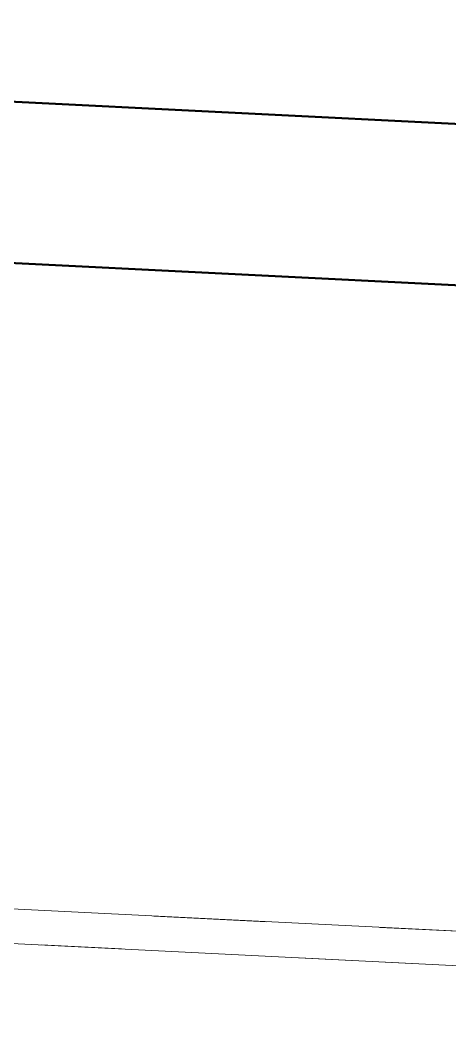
# Model space of a CAD drawing. Header units: metres. Extents: x 10 to 831, y 10 to 584.
# Drawn here: x 50.21 to 55.54, y 297.79 to 310.4 of the extents above; entities that cross this region are included whole.
import ezdxf

# ---------------------------------------------------------------- set-up
doc = ezdxf.new("R2010")
doc.units = ezdxf.units.M
doc.layers.add('CUT', color=7, linetype='Continuous', lineweight=50)
doc.layers.add('VIS', color=8, linetype='Continuous', lineweight=13)

msp = doc.modelspace()

# ---------------------------------------------------------------- linework, layer by layer
at = {"layer": 'CUT'}
for p, q in [((78, 308.002), (30, 310.402)), ((30, 308.402), (78, 306.002))]:
    msp.add_line(p, q, dxfattribs=at)
at = {"layer": 'VIS'}
for p, q in [((30, 310.402), (78, 308.002)), ((41.0104, 309.8516), (57.9816, 309.0028)), ((62.722, 308.766), (43.9076, 309.7068)), ((48.0512, 309.4996), (50.4688, 309.3784)), ((49.5024, 309.4268), (50.288, 309.3876)), ((49.6364, 309.42), (50.2312, 309.3904)), ((49.668, 309.4184), (50.2684, 309.3884)), ((49.7268, 309.4156), (50.6664, 309.3688)), ((49.8032, 309.412), (51.9404, 309.3048)), ((49.9652, 309.4036), (50.504, 309.3768)), ((50.0248, 309.4008), (50.2248, 309.3908)), ((50.2448, 309.3896), (50.0452, 309.3996)), ((50.2584, 309.3892), (50.0628, 309.3988)), ((50.1, 309.3968), (50.2712, 309.3884)), ((50.1072, 309.3968), (50.2776, 309.388)), ((50.132, 309.3952), (50.328, 309.3856)), ((50.3084, 309.3864), (50.15, 309.3944)), ((50.3624, 309.384), (50.1676, 309.3936)), ((50.37, 309.3836), (50.1704, 309.3936)), ((50.2072, 309.3916), (50.8056, 309.3616)), ((50.2156, 309.3912), (50.4092, 309.3816)), ((50.2212, 309.3908), (50.9792, 309.3532)), ((50.2336, 309.3904), (50.4308, 309.3804)), ((50.2448, 309.3896), (50.4444, 309.3796)), ((50.2532, 309.3892), (51.004, 309.352)), ((50.2584, 309.3892), (50.4536, 309.3792)), ((50.4716, 309.3784), (50.2808, 309.388)), ((50.8312, 309.3604), (50.2832, 309.388)), ((50.2928, 309.3872), (50.7556, 309.3644)), ((50.3076, 309.3868), (50.9068, 309.3568)), ((50.3084, 309.3864), (50.4672, 309.3788)), ((50.3092, 309.3864), (50.4852, 309.3776)), ((50.37, 309.3836), (50.57, 309.3736)), ((50.5484, 309.3744), (50.3788, 309.3832)), ((50.3964, 309.382), (50.562, 309.374)), ((50.398, 309.382), (50.5532, 309.3744)), ((51.3288, 309.3356), (50.4072, 309.3816)), ((50.4176, 309.3812), (50.6148, 309.3712)), ((50.434, 309.3804), (50.602, 309.372)), ((50.442, 309.38), (50.9216, 309.356)), ((50.4452, 309.3796), (50.6452, 309.3696)), ((50.4472, 309.3796), (51.322, 309.336)), ((50.6428, 309.37), (50.4488, 309.3796)), ((50.454, 309.3792), (50.6508, 309.3696)), ((50.6376, 309.37), (50.4648, 309.3788)), ((50.466, 309.3788), (51.0136, 309.3512)), ((50.4688, 309.3784), (50.6152, 309.3712)), ((50.472, 309.3784), (51.4724, 309.3284)), ((50.676, 309.3684), (50.4772, 309.378)), ((50.6468, 309.3696), (50.494, 309.3772)), ((50.5092, 309.3764), (50.7004, 309.3668)), ((50.5332, 309.3752), (50.7328, 309.3652)), ((50.5484, 309.3744), (50.718, 309.366)), ((50.5592, 309.374), (50.742, 309.3648)), ((50.5916, 309.3724), (51.1444, 309.3448)), ((50.592, 309.3724), (50.7728, 309.3632)), ((50.5996, 309.372), (50.7484, 309.3644)), ((50.6376, 309.37), (50.8104, 309.3616)), ((50.6428, 309.37), (50.8364, 309.36)), ((50.6468, 309.3696), (50.7996, 309.362)), ((50.8592, 309.3592), (50.6592, 309.3692)), ((50.6684, 309.3684), (50.8628, 309.3588)), ((50.676, 309.3684), (50.8748, 309.3584)), ((50.7288, 309.3656), (50.9212, 309.356)), ((50.754, 309.3644), (50.954, 309.3544)), ((50.7656, 309.3636), (50.9656, 309.3536)), ((50.9312, 309.3556), (50.7704, 309.3636)), ((50.7708, 309.3636), (50.9668, 309.3536)), ((50.962, 309.354), (50.7832, 309.3628)), ((50.9428, 309.3548), (50.784, 309.3628)), ((50.8528, 309.3592), (51.4212, 309.3308)), ((50.8592, 309.3592), (51.0592, 309.3492)), ((50.866, 309.3588), (51.0652, 309.3488)), ((50.9156, 309.3564), (51.1116, 309.3464)), ((50.9428, 309.3548), (51.1012, 309.3468)), ((50.9488, 309.3544), (51.1104, 309.3464)), ((50.962, 309.354), (51.1408, 309.3448)), ((51.1696, 309.3436), (50.9696, 309.3536)), ((50.99, 309.3524), (51.1836, 309.3428)), ((51.24, 309.34), (51.04, 309.35)), ((51.0428, 309.35), (51.222, 309.3408)), ((51.2356, 309.3404), (51.0444, 309.3496)), ((51.054, 309.3492), (51.2, 309.342)), ((51.226, 309.3408), (51.0568, 309.3492)), ((51.0584, 309.3492), (51.224, 309.3408)), ((51.2612, 309.3388), (51.0612, 309.3488)), ((51.0656, 309.3488), (51.6644, 309.3188)), ((51.068, 309.3488), (51.2644, 309.3388)), ((51.072, 309.3484), (51.2708, 309.3384)), ((51.0828, 309.348), (51.2824, 309.338)), ((51.106, 309.3468), (51.274, 309.3384)), ((51.1204, 309.346), (51.2764, 309.338)), ((51.1268, 309.3456), (51.298, 309.3372)), ((51.1388, 309.3452), (51.674, 309.3184)), ((51.3284, 309.3356), (51.1556, 309.3444)), ((51.1572, 309.344), (51.32, 309.336)), ((51.1948, 309.3424), (51.3436, 309.3348)), ((51.1972, 309.342), (51.3956, 309.3324)), ((51.2052, 309.3416), (51.4044, 309.3316)), ((51.2056, 309.3416), (51.4056, 309.3316)), ((51.2084, 309.3416), (51.4068, 309.3316)), ((52.0388, 309.3), (51.2168, 309.3412)), ((51.2184, 309.3412), (51.3728, 309.3332)), ((51.226, 309.3408), (51.3956, 309.3324)), ((51.4304, 309.3304), (51.2352, 309.3404)), ((51.24, 309.34), (51.84, 309.31)), ((51.24, 309.34), (51.84, 309.31)), ((51.2528, 309.3392), (51.4528, 309.3292)), ((51.2612, 309.3388), (51.4616, 309.3288)), ((51.4708, 309.3284), (51.2724, 309.3384)), ((51.4712, 309.3284), (51.3008, 309.3368)), ((51.3148, 309.3364), (51.4956, 309.3272)), ((51.3308, 309.3356), (51.4864, 309.3276)), ((51.5308, 309.3256), (51.336, 309.3352)), ((51.9384, 309.3052), (51.3392, 309.3352)), ((51.5444, 309.3248), (51.348, 309.3348)), ((51.3656, 309.3336), (51.542, 309.3248)), ((51.3696, 309.3336), (51.9408, 309.3048)), ((51.9272, 309.3056), (51.3792, 309.3332)), ((51.3812, 309.3328), (51.8744, 309.3084)), ((51.388, 309.3328), (52.488, 309.2776)), ((51.4012, 309.332), (51.8808, 309.308)), ((51.5636, 309.324), (51.4108, 309.3316)), ((51.4156, 309.3312), (51.6128, 309.3212)), ((51.4304, 309.3304), (51.626, 309.3208)), ((51.4468, 309.3296), (51.6412, 309.32)), ((51.4708, 309.3284), (51.6696, 309.3184)), ((51.4712, 309.3284), (51.6416, 309.32)), ((51.498, 309.3272), (51.6904, 309.3176)), ((51.5064, 309.3268), (51.7052, 309.3168)), ((51.524, 309.326), (51.7236, 309.316)), ((51.5388, 309.3252), (52.1384, 309.2952)), ((51.5444, 309.3248), (51.7408, 309.3148)), ((53.6284, 309.2204), (51.5588, 309.324)), ((51.5636, 309.324), (51.7164, 309.316)), ((51.5652, 309.3236), (51.7648, 309.3136)), ((51.5724, 309.3232), (51.7672, 309.3136)), ((51.584, 309.3228), (54.894, 309.1572)), ((51.6008, 309.322), (51.7628, 309.314)), ((51.6012, 309.322), (51.8012, 309.312)), ((51.8048, 309.3116), (51.6112, 309.3216)), ((51.6388, 309.32), (51.7852, 309.3128)), ((51.8416, 309.31), (51.642, 309.32)), ((51.6596, 309.3192), (51.8596, 309.3092)), ((51.6688, 309.3184), (51.8688, 309.3084)), ((51.7204, 309.316), (51.886, 309.3076)), ((52.2428, 309.29), (51.7344, 309.3152)), ((51.894, 309.3072), (51.7352, 309.3152)), ((51.7376, 309.3152), (52.4956, 309.2772)), ((51.7468, 309.3148), (53.8168, 309.2112)), ((51.7548, 309.3144), (52.5056, 309.2768)), ((51.7648, 309.3136), (51.9584, 309.304)), ((51.778, 309.3132), (51.946, 309.3048)), ((51.8052, 309.3116), (51.9988, 309.302)), ((51.8084, 309.3116), (65.646, 308.6196)), ((52.0244, 309.3008), (51.8244, 309.3108)), ((51.8416, 309.31), (52.0412, 309.3)), ((51.8672, 309.3088), (52.066, 309.2988)), ((51.894, 309.3072), (52.0524, 309.2992)), ((51.904, 309.3068), (52.412, 309.2816)), ((51.9168, 309.306), (52.078, 309.298)), ((51.9272, 309.3056), (52.1096, 309.2964)), ((51.9448, 309.3048), (52.1404, 309.2948)), ((51.9968, 309.302), (52.5888, 309.2724)), ((52.0016, 309.302), (52.2004, 309.292)), ((52.022, 309.3008), (52.2048, 309.2916)), ((52.1748, 309.2932), (52.022, 309.3008)), ((52.0244, 309.3008), (52.6244, 309.2708)), ((52.0272, 309.3008), (52.224, 309.2908)), ((52.038, 309.3), (52.2188, 309.2912)), ((52.0452, 309.2996), (52.2452, 309.2896)), ((52.0528, 309.2992), (52.2528, 309.2892)), ((52.266, 309.2888), (52.0672, 309.2988)), ((52.0856, 309.2976), (52.2592, 309.2892)), ((52.088, 309.2976), (52.2368, 309.29)), ((52.0916, 309.2976), (52.2872, 309.2876)), ((52.12, 309.296), (52.2996, 309.2872)), ((52.128, 309.2956), (52.3272, 309.2856)), ((52.144, 309.2948), (52.2984, 309.2872)), ((52.3684, 309.2836), (52.1688, 309.2936)), ((52.1748, 309.2932), (52.3276, 309.2856)), ((52.3916, 309.2824), (52.2128, 309.2912)), ((52.224, 309.2908), (52.37, 309.2836)), ((52.2252, 309.2908), (52.4196, 309.2812)), ((52.804, 309.262), (52.2508, 309.2896)), ((52.4616, 309.2788), (52.2616, 309.2888)), ((52.266, 309.2888), (52.4648, 309.2788)), ((52.2808, 309.288), (52.4804, 309.278)), ((52.4788, 309.278), (52.2812, 309.288)), ((52.3232, 309.286), (52.5228, 309.276)), ((52.3644, 309.2836), (52.5644, 309.2736)), ((52.368, 309.2836), (54.5052, 309.1768)), ((52.3684, 309.2836), (52.5684, 309.2736)), ((52.8452, 309.2596), (52.3696, 309.2836)), ((52.5384, 309.2752), (52.3776, 309.2832)), ((52.3824, 309.2828), (52.548, 309.2748)), ((52.58, 309.2732), (52.386, 309.2828)), ((52.3864, 309.2828), (52.5848, 309.2728)), ((52.3916, 309.2824), (52.5704, 309.2736)), ((52.4052, 309.2816), (52.6048, 309.2716)), ((52.4352, 309.2804), (52.9884, 309.2524)), ((52.45, 309.2796), (52.618, 309.2712)), ((52.4596, 309.2792), (52.6588, 309.2692)), ((52.4616, 309.2788), (52.6616, 309.2688)), ((52.4956, 309.2772), (52.6668, 309.2688)), ((52.6996, 309.2672), (52.5048, 309.2768)), ((52.5392, 309.2752), (52.7328, 309.2652)), ((52.5656, 309.2736), (53.5624, 309.224)), ((52.58, 309.2732), (52.7736, 309.2632)), ((52.5976, 309.272), (52.7948, 309.2624)), ((52.652, 309.2696), (52.844, 309.2596)), ((52.8596, 309.2592), (52.6596, 309.2692)), ((52.6624, 309.2688), (53.2612, 309.2388)), ((52.6624, 309.2688), (52.8612, 309.2588)), ((52.6632, 309.2688), (54.6124, 309.1712)), ((52.68, 309.268), (52.84, 309.26)), ((52.7272, 309.2656), (52.9228, 309.256)), ((52.9204, 309.256), (52.7508, 309.2644)), ((52.752, 309.2644), (52.952, 309.2544)), ((52.7612, 309.264), (52.942, 309.2548)), ((52.7612, 309.264), (53.224, 309.2408)), ((52.78, 309.2632), (52.9532, 309.2544)), ((52.8008, 309.262), (53.0008, 309.252)), ((52.8088, 309.2616), (52.9552, 309.2544)), ((52.838, 309.26), (53.3768, 309.2332)), ((53.0232, 309.2508), (52.8404, 309.26)), ((52.8452, 309.2596), (53.0036, 309.252)), ((52.8528, 309.2592), (53.0528, 309.2492)), ((52.8596, 309.2592), (53.0596, 309.2492)), ((52.8752, 309.2584), (53.0712, 309.2484)), ((52.8844, 309.2576), (53.046, 309.2496)), ((52.8856, 309.2576), (53.0412, 309.25)), ((52.8972, 309.2572), (53.4224, 309.2308)), ((52.9204, 309.256), (53.09, 309.2476)), ((53.0916, 309.2476), (52.9388, 309.2552)), ((53.5468, 309.2248), (52.9472, 309.2548)), ((53.168, 309.2436), (52.968, 309.2536)), ((52.9808, 309.2528), (53.1296, 309.2456)), ((53.0036, 309.252), (53.198, 309.242)), ((53.0232, 309.2508), (53.2056, 309.2416)), ((53.0792, 309.248), (53.2788, 309.238)), ((53.0916, 309.2476), (53.2444, 309.2396)), ((53.0976, 309.2472), (53.2964, 309.2372)), ((53.1036, 309.2468), (53.7028, 309.2168)), ((53.122, 309.246), (53.29, 309.2376)), ((53.1264, 309.2456), (53.3028, 309.2368)), ((53.1312, 309.2456), (53.326, 309.2356)), ((53.1472, 309.2448), (53.7464, 309.2148)), ((53.1636, 309.244), (53.3636, 309.234)), ((53.168, 309.2436), (53.368, 309.2336)), ((53.1792, 309.2432), (53.774, 309.2132)), ((53.1908, 309.2424), (53.3892, 309.2324)), ((53.2048, 309.2416), (53.4048, 309.2316)), ((53.2452, 309.2396), (53.8452, 309.2096)), ((53.2536, 309.2392), (54.0116, 309.2016)), ((53.2568, 309.2392), (53.7072, 309.2168)), ((53.2744, 309.2384), (53.4648, 309.2288)), ((53.5088, 309.2264), (53.312, 309.2364)), ((53.4792, 309.228), (53.3208, 309.236)), ((53.5664, 309.2236), (53.3668, 309.2336)), ((53.394, 309.2324), (53.54, 309.2252)), ((53.3988, 309.232), (53.5984, 309.222)), ((53.4212, 309.2308), (53.6132, 309.2212)), ((53.9368, 309.2052), (53.4288, 309.2304)), ((53.66, 309.2192), (53.46, 309.2292)), ((53.6644, 309.2188), (53.4668, 309.2288)), ((53.4792, 309.228), (53.6376, 309.22)), ((53.484, 309.2276), (53.6648, 309.2188)), ((53.4848, 309.2276), (53.6676, 309.2188)), ((53.5048, 309.2268), (54.0732, 309.1984)), ((53.5088, 309.2264), (53.7052, 309.2168)), ((54.0108, 309.2016), (53.5176, 309.226)), ((53.5224, 309.226), (53.6936, 309.2172)), ((53.7424, 309.2148), (53.5484, 309.2244)), ((53.7028, 309.2168), (53.55, 309.2244)), ((53.5664, 309.2236), (53.7664, 309.2136)), ((53.7472, 309.2148), (53.5744, 309.2232)), ((53.5756, 309.2232), (54.168, 309.1936)), ((53.576, 309.2232), (53.7248, 309.2156)), ((53.5884, 309.2224), (54.6884, 309.1676)), ((53.598, 309.222), (53.7676, 309.2136)), ((53.6, 309.222), (54.19, 309.1924)), ((53.6304, 309.2204), (55.676, 309.118)), ((53.636, 309.2204), (54.1708, 309.1936)), ((53.6392, 309.22), (54.1188, 309.196)), ((53.6548, 309.2192), (54.2524, 309.1892)), ((53.6588, 309.2192), (53.8548, 309.2092)), ((53.66, 309.2192), (53.86, 309.2092)), ((53.6644, 309.2188), (53.862, 309.2088)), ((53.6696, 309.2184), (53.8696, 309.2084)), ((53.868, 309.2084), (53.6736, 309.2184)), ((53.682, 309.218), (54.1748, 309.1932)), ((53.6868, 309.2176), (53.8412, 309.21)), ((53.7028, 309.2168), (53.8556, 309.2092)), ((53.7424, 309.2148), (53.936, 309.2052)), ((53.7472, 309.2148), (53.92, 309.206)), ((53.9672, 309.2036), (53.7676, 309.2136)), ((53.7796, 309.2132), (53.9768, 309.2032)), ((53.782, 309.2128), (53.9764, 309.2032)), ((53.794, 309.2124), (53.962, 309.204)), ((53.8184, 309.2112), (53.974, 309.2032)), ((54.024, 309.2008), (53.824, 309.2108)), ((54.04, 309.2), (53.84, 309.21)), ((53.8524, 309.2092), (54.0136, 309.2012)), ((53.8552, 309.2092), (54.054, 309.1992)), ((53.8604, 309.2088), (54.424, 309.1808)), ((53.9012, 309.2068), (54.0968, 309.1972)), ((53.9152, 309.2064), (54.454, 309.1792)), ((54.1188, 309.196), (53.9364, 309.2052)), ((53.9632, 309.204), (54.1628, 309.194)), ((53.9672, 309.2036), (54.1672, 309.1936)), ((53.9788, 309.2032), (54.1252, 309.1956)), ((53.992, 309.2024), (54.1912, 309.1924)), ((54.024, 309.2008), (54.224, 309.1908)), ((54.04, 309.2), (54.24, 309.19)), ((54.04, 309.2), (54.24, 309.19)), ((54.0736, 309.1984), (54.6736, 309.1684)), ((54.6476, 309.1696), (54.0944, 309.1972)), ((54.1188, 309.196), (54.3016, 309.1868)), ((54.1216, 309.196), (54.3208, 309.186)), ((54.366, 309.1836), (54.166, 309.1936)), ((54.7912, 309.1624), (54.1964, 309.192)), ((54.438, 309.18), (54.2652, 309.1888)), ((54.4304, 309.1804), (54.272, 309.1884)), ((54.2772, 309.188), (54.4768, 309.178)), ((54.2788, 309.188), (54.832, 309.1604)), ((54.4668, 309.1788), (54.306, 309.1868)), ((54.5172, 309.176), (54.3236, 309.186)), ((54.366, 309.1836), (54.566, 309.1736)), ((54.3688, 309.1836), (54.5668, 309.1736)), ((54.3948, 309.1824), (54.9896, 309.1524)), ((54.4, 309.182), (54.6, 309.172)), ((54.4044, 309.1816), (54.6044, 309.1716)), ((54.4304, 309.1804), (54.5892, 309.1724)), ((54.6356, 309.1704), (54.436, 309.18)), ((54.438, 309.18), (54.6108, 309.1716)), ((54.6148, 309.1712), (54.4452, 309.1796)), ((54.466, 309.1788), (54.634, 309.1704)), ((54.4664, 309.1788), (55.2244, 309.1408)), ((54.62, 309.1712), (54.4672, 309.1788)), ((54.4688, 309.1784), (54.6176, 309.1712)), ((54.4756, 309.1784), (54.6696, 309.1684)), ((54.5172, 309.176), (54.7108, 309.1664)), ((55.1352, 309.1452), (54.5356, 309.1752)), ((54.5604, 309.174), (54.7548, 309.1644)), ((54.5636, 309.174), (54.71, 309.1664)), ((54.5816, 309.1728), (55.1304, 309.1456)), ((54.5984, 309.172), (55.078, 309.148)), ((54.6124, 309.1712), (54.7668, 309.1636)), ((54.6148, 309.1712), (54.784, 309.1628)), ((54.62, 309.1712), (54.7728, 309.1632)), ((54.6356, 309.1704), (54.8352, 309.1604)), ((54.65, 309.1696), (54.8488, 309.1596)), ((54.8496, 309.1596), (54.652, 309.1692)), ((54.6588, 309.1692), (54.8584, 309.1592)), ((54.6884, 309.1676), (54.8872, 309.1576)), ((54.6904, 309.1676), (54.8852, 309.1576)), ((54.7356, 309.1652), (55.3348, 309.1352)), ((54.7504, 309.1644), (54.95, 309.1544)), ((54.7584, 309.164), (55.2092, 309.1416)), ((54.82, 309.1608), (54.9816, 309.1528)), ((54.8344, 309.1604), (55.0304, 309.1504)), ((55.0368, 309.15), (54.842, 309.16)), ((54.8452, 309.1596), (55.0452, 309.1496)), ((54.8496, 309.1596), (55.0472, 309.1496)), ((55.0492, 309.1496), (54.8504, 309.1596)), ((54.8532, 309.1592), (55.0532, 309.1492)), ((54.8876, 309.1576), (55.0636, 309.1488)), ((54.8912, 309.1576), (55.0624, 309.1488)), ((55.3816, 309.1328), (54.906, 309.1568)), ((54.9328, 309.1552), (57.3552, 309.0344)), ((55.1292, 309.1456), (54.9564, 309.154)), ((55.1652, 309.1436), (54.9656, 309.1536)), ((54.9924, 309.1524), (55.172, 309.1432)), ((55.2148, 309.1412), (55.0324, 309.1504)), ((55.0492, 309.1496), (55.248, 309.1396)), ((55.064, 309.1488), (55.2128, 309.1412)), ((55.0648, 309.1488), (55.5404, 309.1248)), ((55.2312, 309.1404), (55.0784, 309.148)), ((55.0944, 309.1472), (55.2856, 309.1376)), ((55.1196, 309.146), (55.3192, 309.136)), ((55.2924, 309.1372), (55.1228, 309.146)), ((55.1292, 309.1456), (55.302, 309.1368)), ((55.138, 309.1452), (55.306, 309.1368)), ((55.1488, 309.1444), (55.2952, 309.1372)), ((55.1652, 309.1436), (55.3652, 309.1336)), ((55.1732, 309.1432), (55.3712, 309.1336)), ((55.1788, 309.1432), (55.3692, 309.1336)), ((55.1808, 309.1428), (55.3372, 309.1352)), ((55.2092, 309.1416), (55.3824, 309.1328)), ((55.2148, 309.1412), (55.3976, 309.132)), ((55.2296, 309.1404), (55.6924, 309.1172)), ((55.2312, 309.1404), (55.384, 309.1328)), ((55.2484, 309.1396), (55.4476, 309.1296)), ((55.2504, 309.1396), (55.444, 309.1296)), ((55.4728, 309.1284), (55.2764, 309.138)), ((55.2924, 309.1372), (55.462, 309.1288)), ((55.338, 309.1352), (55.5336, 309.1252)), ((55.3388, 309.1352), (55.5332, 309.1252)), ((55.344, 309.1348), (55.5364, 309.1252)), ((55.3476, 309.1348), (55.8724, 309.1084)), ((55.3736, 309.1332), (55.5288, 309.1256)), ((55.6604, 309.1188), (55.4604, 309.1288)), ((55.6624, 309.1188), (55.4624, 309.1288)), ((55.4652, 309.1288), (55.6268, 309.1208)), ((55.4728, 309.1284), (55.6696, 309.1184)), ((55.6796, 309.118), (55.486, 309.1276)), ((55.9828, 309.1028), (55.4896, 309.1276)), ((30, 308.402), (78, 306.002)), ((63.204, 306.7416), (42.5292, 307.7756)), ((45.7124, 307.6164), (51.1048, 307.3468)), ((53.0232, 307.2508), (48.274, 307.4884)), ((50.7972, 307.362), (49.572, 307.4232)), ((50.4456, 307.3796), (49.6756, 307.4184)), ((50.7068, 307.3668), (49.7084, 307.4164)), ((49.728, 307.4156), (50.3108, 307.3864)), ((50.3656, 307.3836), (49.7764, 307.4132)), ((49.7884, 307.4124), (50.3304, 307.3856)), ((49.8296, 307.4104), (50.9076, 307.3568)), ((49.8408, 307.41), (50.3664, 307.3836)), ((50.5332, 307.3752), (49.9352, 307.4052)), ((50.4996, 307.3772), (49.9472, 307.4048)), ((49.9728, 307.4032), (50.562, 307.374)), ((50.7596, 307.364), (49.9736, 307.4032)), ((50.2156, 307.3912), (50.022, 307.4008)), ((51.7468, 307.3148), (50.0532, 307.3992)), ((50.0592, 307.3992), (50.2592, 307.3892)), ((50.284, 307.3876), (50.0844, 307.3976)), ((50.0896, 307.3976), (50.2808, 307.388)), ((50.3244, 307.3856), (50.1448, 307.3948)), ((50.302, 307.3868), (50.1532, 307.3944)), ((50.3576, 307.384), (50.1576, 307.394)), ((50.16, 307.394), (50.3364, 307.3852)), ((50.1884, 307.3924), (50.3868, 307.3828)), ((50.4156, 307.3812), (50.2172, 307.3912)), ((50.8124, 307.3612), (50.22, 307.3908)), ((50.4244, 307.3808), (50.2248, 307.3908)), ((50.3964, 307.382), (50.2308, 307.3904)), ((50.8416, 307.36), (50.2416, 307.39)), ((50.2416, 307.39), (52.3112, 307.2864)), ((50.398, 307.382), (50.2424, 307.39)), ((50.454, 307.3792), (50.2576, 307.3892)), ((50.434, 307.3804), (50.266, 307.3888)), ((50.7616, 307.364), (50.282, 307.388)), ((50.466, 307.3788), (50.2832, 307.388)), ((50.4688, 307.3784), (50.3228, 307.386)), ((50.8276, 307.3608), (50.3728, 307.3832)), ((50.5484, 307.3744), (50.3788, 307.3832)), ((50.8536, 307.3592), (50.4032, 307.382)), ((50.4244, 307.3808), (50.6244, 307.3708)), ((50.6276, 307.3708), (50.4308, 307.3804)), ((50.6016, 307.372), (50.4472, 307.3796)), ((50.466, 307.3788), (50.6484, 307.3696)), ((50.6744, 307.3684), (50.4756, 307.3784)), ((50.7064, 307.3668), (50.5124, 307.3764)), ((50.7288, 307.3656), (50.5364, 307.3752)), ((50.5484, 307.3744), (50.718, 307.366)), ((50.754, 307.3644), (50.5544, 307.3744)), ((50.7588, 307.364), (50.5592, 307.374)), ((51.3812, 307.3328), (50.5596, 307.374)), ((50.7708, 307.3636), (50.5752, 307.3732)), ((50.8008, 307.362), (50.6028, 307.372)), ((50.8084, 307.3616), (50.6084, 307.3716)), ((50.8212, 307.3608), (50.6212, 307.3708)), ((50.6384, 307.37), (50.838, 307.36)), ((51.24, 307.34), (50.64, 307.37)), ((50.8592, 307.3592), (50.6592, 307.3692)), ((50.8536, 307.3592), (50.6624, 307.3688)), ((50.866, 307.3588), (50.6668, 307.3688)), ((50.866, 307.3588), (50.6896, 307.3676)), ((50.9156, 307.3564), (50.72, 307.366)), ((50.724, 307.3656), (51.5456, 307.3248)), ((50.7328, 307.3652), (51.332, 307.3352)), ((50.894, 307.3572), (50.7412, 307.3648)), ((50.9096, 307.3564), (50.7512, 307.3644)), ((50.9488, 307.3544), (50.7876, 307.3628)), ((50.99, 307.3524), (50.7964, 307.362)), ((51.3696, 307.3336), (50.798, 307.362)), ((50.8212, 307.3608), (51.0212, 307.3508)), ((50.84, 307.36), (51.44, 307.33)), ((50.8536, 307.3592), (51.0444, 307.3496)), ((50.8592, 307.3592), (51.0592, 307.3492)), ((50.866, 307.3588), (51.0424, 307.35)), ((51.0584, 307.3492), (50.8928, 307.3572)), ((51.4924, 307.3272), (50.8936, 307.3572)), ((51.054, 307.3492), (50.9076, 307.3568)), ((51.1316, 307.3456), (50.932, 307.3556)), ((51.1324, 307.3452), (50.9328, 307.3552)), ((51.106, 307.3468), (50.938, 307.3552)), ((51.9388, 307.3052), (50.94, 307.3552)), ((50.9428, 307.3548), (51.1012, 307.3468)), ((51.1268, 307.3456), (50.9556, 307.3544)), ((51.1572, 307.344), (50.9572, 307.354)), ((51.1764, 307.3432), (50.9832, 307.3528)), ((51.1984, 307.342), (51.0004, 307.352)), ((51.2016, 307.342), (51.0016, 307.352)), ((51.2056, 307.3416), (51.0056, 307.3516)), ((51.2084, 307.3416), (51.0104, 307.3516)), ((51.24, 307.34), (51.04, 307.35)), ((51.1948, 307.3424), (51.046, 307.3496)), ((51.6048, 307.3216), (51.0524, 307.3492)), ((51.6048, 307.3216), (51.0584, 307.3492)), ((53.7264, 307.2156), (51.0684, 307.3484)), ((52.0728, 307.2984), (51.0724, 307.3484)), ((51.1572, 307.344), (51.3568, 307.334)), ((51.3308, 307.3356), (51.1752, 307.3432)), ((51.1764, 307.3432), (51.3696, 307.3336)), ((51.382, 307.3328), (51.184, 307.3428)), ((51.8096, 307.3116), (51.2188, 307.3412)), ((51.4016, 307.332), (51.222, 307.3408)), ((51.24, 307.34), (51.44, 307.33)), ((51.4616, 307.3288), (51.262, 307.3388)), ((51.498, 307.3272), (51.3056, 307.3368)), ((53.14, 307.2452), (51.3416, 307.3348)), ((51.5048, 307.3268), (51.352, 307.3344)), ((51.956, 307.3044), (51.3564, 307.334)), ((51.5272, 307.3256), (51.3728, 307.3332)), ((51.5616, 307.324), (51.3792, 307.3332)), ((51.59, 307.3224), (51.3904, 307.3324)), ((51.572, 307.3236), (51.3952, 307.3324)), ((51.5648, 307.3236), (51.3956, 307.3324)), ((51.608, 307.3216), (51.408, 307.3316)), ((51.5768, 307.3232), (51.4184, 307.3312)), ((51.6176, 307.3212), (51.4264, 307.3308)), ((51.4708, 307.3284), (51.6696, 307.3184)), ((51.656, 307.3192), (51.4732, 307.3284)), ((51.688, 307.3176), (51.4896, 307.3276)), ((51.6388, 307.32), (51.4924, 307.3272)), ((51.5444, 307.3248), (52.5264, 307.2756)), ((51.7204, 307.316), (51.5548, 307.3244)), ((51.7208, 307.316), (51.5608, 307.324)), ((51.5616, 307.324), (51.7444, 307.3148)), ((51.5648, 307.3236), (51.7344, 307.3152)), ((51.572, 307.3236), (51.7484, 307.3144)), ((51.5768, 307.3232), (51.7352, 307.3152)), ((51.5944, 307.3224), (52.1364, 307.2952)), ((51.778, 307.3132), (51.61, 307.3216)), ((51.6176, 307.3212), (51.8084, 307.3116)), ((51.836, 307.3104), (51.6364, 307.32)), ((52.2376, 307.29), (51.6416, 307.32)), ((52.088, 307.2976), (51.6416, 307.32)), ((51.688, 307.3176), (51.8864, 307.3076)), ((52.33, 307.2856), (51.7408, 307.3148)), ((51.9168, 307.306), (51.7556, 307.3144)), ((51.958, 307.304), (51.758, 307.314)), ((51.956, 307.3044), (51.7752, 307.3132)), ((51.99, 307.3024), (51.792, 307.3124)), ((51.9528, 307.3044), (51.7972, 307.312)), ((52.3916, 307.2824), (51.7992, 307.312)), ((52.0016, 307.302), (51.8024, 307.312)), ((52.4204, 307.2808), (51.8304, 307.3104)), ((51.836, 307.3104), (52.0352, 307.3004)), ((52.038, 307.3), (51.8572, 307.3092)), ((52.344, 307.2848), (51.8892, 307.3076)), ((52.0916, 307.2976), (51.8956, 307.3072)), ((52.3556, 307.2844), (51.9052, 307.3068)), ((52.08, 307.298), (51.9284, 307.3056)), ((52.128, 307.2956), (51.9288, 307.3056)), ((52.4956, 307.2772), (51.9824, 307.3028)), ((52.4528, 307.2792), (51.99, 307.3024)), ((51.99, 307.3024), (55.388, 307.1324)), ((52.4944, 307.2772), (52.0192, 307.3012)), ((52.0208, 307.3008), (52.2208, 307.2908)), ((52.8972, 307.2572), (52.0224, 307.3008)), ((52.266, 307.2888), (52.0672, 307.2988)), ((52.2648, 307.2888), (52.0724, 307.2984)), ((52.2428, 307.29), (52.0732, 307.2984)), ((53.1012, 307.2468), (52.0776, 307.298)), ((52.08, 307.298), (52.232, 307.2904)), ((52.2808, 307.288), (52.0808, 307.298)), ((52.2776, 307.288), (52.1012, 307.2968)), ((52.3312, 307.2856), (52.1312, 307.2956)), ((52.752, 307.2644), (52.1528, 307.2944)), ((52.9596, 307.254), (52.174, 307.2932)), ((52.388, 307.2828), (52.1896, 307.2924)), ((55.1884, 307.1424), (52.19, 307.2924)), ((52.3812, 307.2828), (52.1904, 307.2924)), ((52.398, 307.282), (52.1996, 307.292)), ((52.408, 307.2816), (52.208, 307.2916)), ((52.4244, 307.2808), (52.2244, 307.2908)), ((52.8416, 307.26), (52.2416, 307.29)), ((52.2428, 307.29), (52.412, 307.2812)), ((52.4596, 307.2792), (52.2604, 307.2888)), ((52.266, 307.2888), (52.4648, 307.2788)), ((52.4212, 307.2808), (52.2684, 307.2884)), ((52.2776, 307.288), (52.4544, 307.2792)), ((52.45, 307.2796), (52.282, 307.288)), ((52.4816, 307.278), (52.2832, 307.288)), ((52.4788, 307.278), (52.2996, 307.2872)), ((52.31, 307.2864), (52.5048, 307.2768)), ((52.8932, 307.2572), (52.322, 307.286)), ((52.3312, 307.2856), (52.5308, 307.2756)), ((52.528, 307.2756), (52.3696, 307.2836)), ((52.5684, 307.2736), (52.3708, 307.2836)), ((52.3812, 307.2828), (52.5724, 307.2732)), ((52.8932, 307.2572), (52.392, 307.2824)), ((52.5976, 307.272), (52.4008, 307.282)), ((52.8844, 307.2576), (52.4008, 307.282)), ((52.4244, 307.2808), (52.6244, 307.2708)), ((52.6448, 307.2696), (52.4512, 307.2796)), ((52.6624, 307.2688), (52.4636, 307.2788)), ((52.6576, 307.2692), (52.4752, 307.2784)), ((52.4816, 307.278), (52.68, 307.268)), ((53.1036, 307.2468), (52.5044, 307.2768)), ((53.0608, 307.2488), (52.5148, 307.2764)), ((52.68, 307.268), (52.52, 307.276)), ((52.71, 307.2664), (52.5256, 307.2756)), ((52.528, 307.2756), (52.6864, 307.2676)), ((52.73, 307.2656), (52.53, 307.2756)), ((52.7272, 307.2656), (52.5316, 307.2756)), ((53.3532, 307.2344), (52.5316, 307.2756)), ((52.6832, 307.268), (52.5344, 307.2752)), ((52.6868, 307.2676), (52.5352, 307.2752)), ((52.5592, 307.274), (53.394, 307.2324)), ((53.1188, 307.246), (52.5704, 307.2736)), ((52.7612, 307.264), (52.5804, 307.2728)), ((52.7976, 307.262), (52.5988, 307.272)), ((52.8008, 307.262), (52.6008, 307.272)), ((52.634, 307.2704), (52.8336, 307.2604)), ((52.6576, 307.2692), (52.8404, 307.26)), ((52.8596, 307.2592), (52.6596, 307.2692)), ((52.8752, 307.2584), (52.6792, 307.268)), ((52.6868, 307.2676), (52.8384, 307.26)), ((52.696, 307.2672), (53.5176, 307.226)), ((52.8856, 307.2576), (52.73, 307.2656)), ((52.9688, 307.2536), (52.77, 307.2636)), ((52.9836, 307.2528), (52.8072, 307.2616)), ((52.8596, 307.2592), (53.0596, 307.2492)), ((53.0612, 307.2488), (52.8624, 307.2588)), ((52.8728, 307.2584), (53.4508, 307.2296)), ((53.0696, 307.2484), (52.9156, 307.2564)), ((53.8604, 307.2088), (52.9208, 307.256)), ((53.122, 307.246), (52.954, 307.2544)), ((53.1452, 307.2448), (52.9544, 307.2544)), ((53.5548, 307.2244), (52.9552, 307.2544)), ((53.1568, 307.244), (52.9572, 307.254)), ((52.9688, 307.2536), (53.1672, 307.2436)), ((53.1792, 307.2432), (52.9812, 307.2528)), ((53.1808, 307.2428), (52.9824, 307.2528)), ((52.9836, 307.2528), (53.16, 307.244)), ((53.1908, 307.2424), (52.9928, 307.2524)), ((53.162, 307.244), (53.0036, 307.252)), ((53.2048, 307.2416), (53.0048, 307.2516)), ((53.2076, 307.2416), (53.0076, 307.2516)), ((53.5564, 307.224), (53.0176, 307.2512)), ((53.0612, 307.2488), (53.26, 307.2388)), ((53.2592, 307.2392), (53.09, 307.2476)), ((53.5568, 307.224), (53.102, 307.2468)), ((53.576, 307.2232), (53.1296, 307.2456)), ((53.2936, 307.2372), (53.142, 307.2448)), ((53.1452, 307.2448), (53.3364, 307.2352)), ((53.162, 307.244), (53.3208, 307.236)), ((53.3376, 307.2352), (53.1848, 307.2428)), ((53.4212, 307.2308), (53.2288, 307.2404)), ((53.4576, 307.2292), (53.2588, 307.2392)), ((53.2592, 307.2392), (53.4288, 307.2304)), ((53.4788, 307.228), (53.2788, 307.238)), ((54.288, 307.1876), (53.2896, 307.2376)), ((53.2936, 307.2372), (53.4452, 307.2296)), ((53.4952, 307.2272), (53.302, 307.2368)), ((53.484, 307.2276), (53.3036, 307.2368)), ((53.5224, 307.226), (53.3512, 307.2344)), ((53.8524, 307.2092), (53.3684, 307.2336)), ((53.834, 307.2104), (53.372, 307.2336)), ((53.8576, 307.2092), (53.4068, 307.2316)), ((53.6204, 307.2208), (53.4204, 307.2308)), ((53.64, 307.22), (53.44, 307.23)), ((54.04, 307.2), (53.44, 307.23)), ((54.746, 307.1648), (53.4444, 307.2296)), ((53.4788, 307.228), (53.6736, 307.2184)), ((53.6392, 307.22), (53.4792, 307.228)), ((53.4952, 307.2272), (53.6884, 307.2176)), ((54.1216, 307.196), (53.5236, 307.226)), ((53.526, 307.2256), (53.988, 307.2028)), ((53.6864, 307.2176), (53.54, 307.2252)), ((53.7552, 307.2144), (53.5572, 307.224)), ((53.7536, 307.2144), (53.5712, 307.2236)), ((53.762, 307.214), (53.5812, 307.2228)), ((53.7796, 307.2132), (53.5828, 307.2228)), ((54.0792, 307.198), (53.604, 307.222)), ((53.6204, 307.2208), (53.8204, 307.2108)), ((53.794, 307.2124), (53.626, 307.2208)), ((54.1836, 307.1928), (53.6308, 307.2204)), ((53.64, 307.22), (54.24, 307.19)), ((53.64, 307.22), (54.24, 307.19)), ((54.256, 307.1892), (53.6572, 307.2192)), ((53.8564, 307.2092), (53.6576, 307.2192)), ((53.8184, 307.2112), (53.6632, 307.2188)), ((54.2944, 307.1872), (53.7052, 307.2168)), ((53.9092, 307.2064), (53.718, 307.216)), ((53.9284, 307.2056), (53.7288, 307.2156)), ((53.9292, 307.2056), (53.7292, 307.2156)), ((53.9004, 307.2068), (53.7488, 307.2144)), ((53.7536, 307.2144), (53.9364, 307.2052)), ((53.9544, 307.2044), (53.7548, 307.2144)), ((53.762, 307.214), (53.9424, 307.2048)), ((53.9368, 307.2052), (53.7676, 307.2136)), ((53.9704, 307.2036), (53.7732, 307.2132)), ((53.9484, 307.2044), (53.7956, 307.2124)), ((53.9936, 307.2024), (53.7968, 307.212)), ((54.0004, 307.202), (53.8004, 307.212)), ((54.39, 307.1824), (53.8076, 307.2116)), ((53.9952, 307.2024), (53.8412, 307.21)), ((54.0532, 307.1992), (53.854, 307.2092)), ((53.8564, 307.2092), (54.0552, 307.1992)), ((54.0376, 307.2), (53.872, 307.2084)), ((53.9004, 307.2068), (54.052, 307.1992)), ((53.9016, 307.2068), (54.4908, 307.1776)), ((53.9092, 307.2064), (54.1, 307.1968)), ((53.9292, 307.2056), (54.1288, 307.1956)), ((53.9368, 307.2052), (54.1064, 307.1968)), ((53.9544, 307.2044), (54.1544, 307.1944)), ((54.1132, 307.1964), (53.9548, 307.2044)), ((56.2236, 307.0908), (53.9648, 307.2036)), ((54.5172, 307.176), (53.9712, 307.2036)), ((54.1904, 307.1924), (53.998, 307.202)), ((54.0016, 307.202), (54.5844, 307.1728)), ((54.5836, 307.1728), (54.002, 307.202)), ((54.1712, 307.1936), (54.0224, 307.2008)), ((54.6224, 307.1708), (54.0264, 307.2008)), ((54.2072, 307.1916), (54.0264, 307.2008)), ((54.5816, 307.1728), (54.0332, 307.2004)), ((55.1596, 307.144), (54.0596, 307.1992)), ((54.2744, 307.1884), (54.0948, 307.1972)), ((54.1132, 307.1964), (54.272, 307.1884)), ((55.3476, 307.1348), (54.1224, 307.196)), ((54.2712, 307.1884), (54.1252, 307.1956)), ((54.7504, 307.1644), (54.1508, 307.1944)), ((54.356, 307.1844), (54.156, 307.194)), ((54.37, 307.1836), (54.1716, 307.1936)), ((54.3804, 307.1828), (54.182, 307.1928)), ((54.4044, 307.1816), (54.2044, 307.1916)), ((54.4072, 307.1816), (54.2072, 307.1916)), ((54.424, 307.1808), (54.224, 307.1908)), ((54.798, 307.162), (54.2264, 307.1908)), ((54.4756, 307.1784), (54.282, 307.188)), ((54.4404, 307.18), (54.2852, 307.1876)), ((54.466, 307.1788), (54.298, 307.1872)), ((54.4976, 307.1772), (54.3364, 307.1852)), ((57.3532, 307.0344), (54.4092, 307.1816)), ((54.424, 307.1808), (54.624, 307.1708)), ((54.918, 307.156), (54.4384, 307.18)), ((54.6516, 307.1696), (54.4528, 307.1792)), ((54.6732, 307.1684), (54.482, 307.178)), ((54.6836, 307.168), (54.488, 307.1776)), ((55.3252, 307.1356), (54.5036, 307.1768)), ((54.6996, 307.1672), (54.5344, 307.1752)), ((54.7536, 307.1644), (54.5536, 307.1744)), ((54.7884, 307.1624), (54.5892, 307.1724)), ((55.0728, 307.1484), (54.618, 307.1712)), ((54.6296, 307.1704), (54.8292, 307.1604)), ((54.8344, 307.1604), (54.6388, 307.17)), ((54.842, 307.16), (54.642, 307.17)), ((54.6472, 307.1696), (54.842, 307.16)), ((54.6516, 307.1696), (54.8504, 307.1596)), ((54.86, 307.1588), (54.66, 307.1688)), ((54.8496, 307.1596), (54.6668, 307.1688)), ((54.668, 307.1684), (55.4896, 307.1276)), ((54.6732, 307.1684), (54.864, 307.1588)), ((55.274, 307.1384), (54.6736, 307.1684)), ((54.8564, 307.1592), (54.71, 307.1664)), ((54.8648, 307.1588), (54.712, 307.1664)), ((54.8912, 307.1576), (54.72, 307.166)), ((54.9416, 307.1548), (54.7436, 307.1648)), ((54.9304, 307.1556), (54.7496, 307.1644)), ((54.9616, 307.154), (54.7648, 307.1636)), ((54.9208, 307.156), (54.7668, 307.1636)), ((54.9536, 307.1544), (54.784, 307.1628)), ((54.8496, 307.1596), (55.0324, 307.1504)), ((54.86, 307.1588), (55.06, 307.1488)), ((55.0648, 307.1488), (54.906, 307.1568)), ((55.3592, 307.134), (54.9088, 307.1564)), ((55.064, 307.1488), (54.9152, 307.1564)), ((55.5264, 307.1256), (54.9272, 307.1556)), ((55.5348, 307.1252), (54.9356, 307.1552)), ((55.1536, 307.1444), (54.9536, 307.1544)), ((54.9536, 307.1544), (55.1228, 307.146)), ((55.138, 307.1452), (54.97, 307.1536)), ((55.2068, 307.1416), (55.0068, 307.1516)), ((55.2204, 307.1408), (55.0204, 307.1508)), ((55.2504, 307.1396), (55.0568, 307.1492)), ((55.2592, 307.1392), (55.0608, 307.1488)), ((55.0648, 307.1488), (55.2232, 307.1408)), ((55.2884, 307.1376), (55.1044, 307.1468)), ((55.1536, 307.1444), (55.3532, 307.1344)), ((55.3516, 307.1344), (55.172, 307.1432)), ((58.7796, 306.9632), (55.1816, 307.1428)), ((55.664, 307.1188), (55.1888, 307.1424)), ((55.3616, 307.134), (55.1964, 307.142)), ((55.3736, 307.1332), (55.218, 307.1412)), ((55.2204, 307.1408), (55.42, 307.1308)), ((55.4368, 307.13), (55.246, 307.1396)), ((55.4452, 307.1296), (55.2464, 307.1396)), ((55.2592, 307.1392), (55.4576, 307.1292)), ((55.4172, 307.1312), (55.2656, 307.1388)), ((55.4752, 307.1284), (55.2756, 307.1384)), ((55.4412, 307.13), (55.2952, 307.1372)), ((55.8996, 307.1072), (55.3004, 307.1368)), ((55.4652, 307.1288), (55.304, 307.1368)), ((57.3916, 307.0324), (55.322, 307.136)), ((55.4756, 307.1284), (55.3228, 307.136)), ((55.5272, 307.1256), (55.3276, 307.1356)), ((55.5496, 307.1244), (55.3524, 307.1344)), ((55.5548, 307.1244), (55.3548, 307.1344)), ((55.5592, 307.124), (55.3608, 307.134)), ((55.8464, 307.1096), (55.3836, 307.1328)), ((55.568, 307.1236), (55.3872, 307.1328)), ((55.5996, 307.122), (55.3996, 307.132)), ((55.4172, 307.1312), (55.5688, 307.1236)), ((55.9732, 307.1032), (55.4272, 307.1308)), ((55.4368, 307.13), (55.628, 307.1208)), ((55.6468, 307.1196), (55.4476, 307.1296)), ((55.6312, 307.1204), (55.462, 307.1288)), ((56.0444, 307.0996), (55.496, 307.1272)), ((55.51, 307.1264), (57.58, 307.0232)), ((55.6592, 307.1192), (55.5104, 307.1264)), ((55.716, 307.116), (55.5168, 307.126)), ((55.5272, 307.1256), (55.7272, 307.1156)), ((30, 300.4019), (72.6768, 298.268)), ((73.6772, 297.79), (30, 299.9739)), ((53.2704, 299.2384), (51.8696, 299.3084)), ((56.0712, 299.0984), (54.6708, 299.1684)), ((50.4692, 298.9504), (51.4696, 298.9004)), ((53.6704, 298.7904), (55.0708, 298.7204))]:
    msp.add_line(p, q, dxfattribs=at)

doc.saveas('drawing.dxf')
